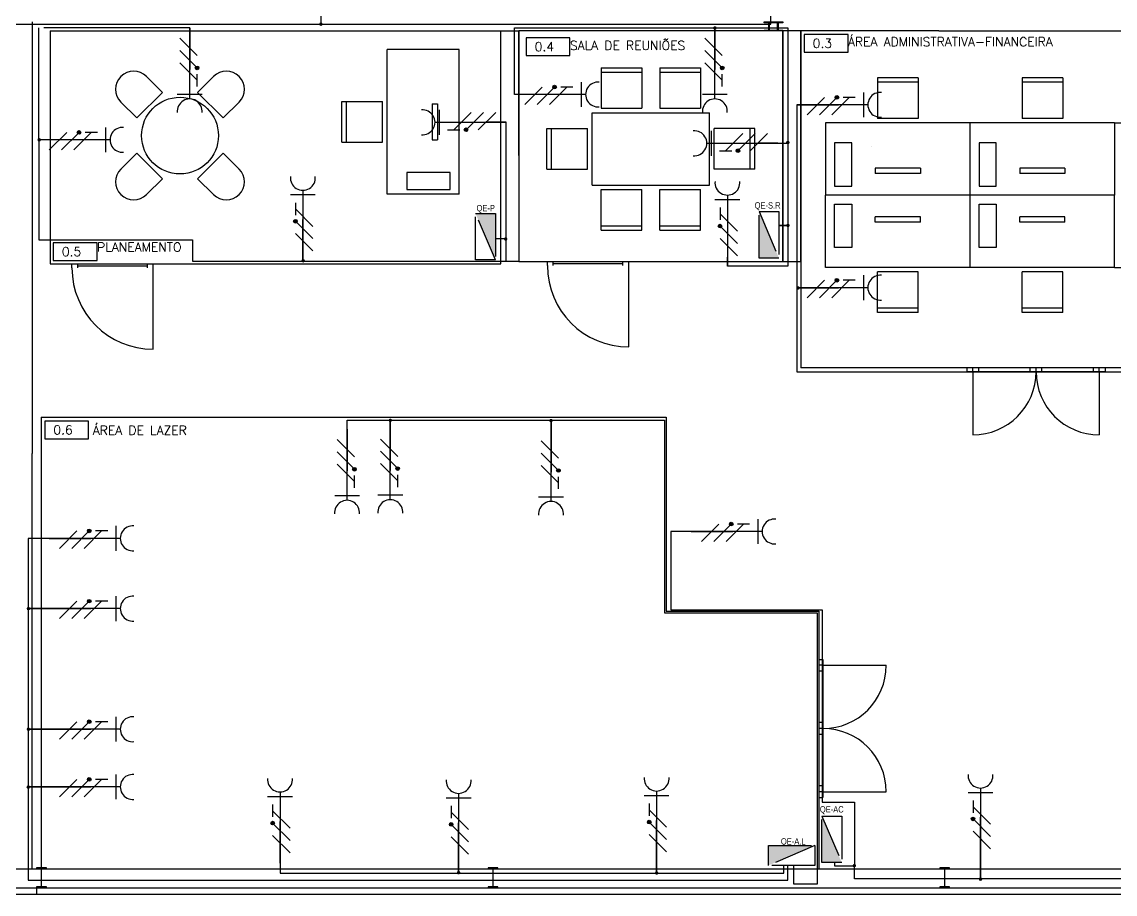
# Model space of a CAD drawing. Header units: millimetres. Extents: x -35961 to -35580, y 154458 to 154764.
# Drawn here: x -35739.61 to -35727.51, y 154629.04 to 154638.7 of the extents above; entities that cross this region are included whole.
import ezdxf

# ---------------------------------------------------------------- set-up
doc = ezdxf.new("R2010")
doc.units = ezdxf.units.MM
doc.header["$MEASUREMENT"] = 0
doc.linetypes.add('PHANTOM2', pattern=[31.75, 15.875, -3.175, 3.175, -3.175, 3.175, -3.175])
doc.layers.get('0').update_dxf_attribs({"color": 253})
for name, color, linetype in [('ELÉCTRICO', 255, 'Continuous'), ('NomesQuadros', 255, 'Continuous'), ('Projecto', 252, 'Continuous'), ('QuadrosEletricos', 80, 'Continuous'), ('Tomadas', 50, 'Continuous')]:
    doc.layers.add(name, color=color, linetype=linetype)
doc.styles.add('ROMANS', font='romans')
doc.styles.get("Standard").update_dxf_attribs({"font": 'ARIALN.TTF'})

msp = doc.modelspace()

# ---------------------------------------------------------------- hatches: boundary and pattern name
at = {"layer": 'QuadrosEletricos', "linetype": 'PHANTOM2', "ltscale": 0.03}
h = msp.add_hatch(color=256, dxfattribs=at)
h.dxf.hatch_style = 1
h.paths.add_polyline_path([(-35734.371, 154636.576), (-35734.591, 154636.576), (-35734.371, 154636.061)])
h = msp.add_hatch(color=256, dxfattribs=at)
h.dxf.hatch_style = 1
h.paths.add_polyline_path([(-35731.451, 154636.081), (-35731.231, 154636.081), (-35731.451, 154636.597)])
h = msp.add_hatch(color=256, dxfattribs=at)
h.dxf.hatch_style = 1
h.paths.add_polyline_path([(-35730.758, 154629.387), (-35730.537, 154629.387), (-35730.758, 154629.902)])
h = msp.add_hatch(color=256, dxfattribs=at)
h.dxf.hatch_style = 1
h.paths.add_polyline_path([(-35731.349, 154629.574), (-35731.349, 154629.354), (-35730.833, 154629.574)])
at = {"layer": 'Tomadas', "linetype": 'Continuous', "ltscale": 0.03, "transparency": 33554687}
h = msp.add_hatch(color=256, dxfattribs=at)
h.dxf.hatch_style = 1
h.paths.add_polyline_path([(-35736.282, 154638.671, 1), (-35736.322, 154638.671, 1)])
h = msp.add_hatch(color=256, dxfattribs=at)
h.dxf.hatch_style = 1
h.paths.add_polyline_path([(-35731.921, 154638.629, 1), (-35731.961, 154638.629, 1)])
h = msp.add_hatch(color=256, dxfattribs=at)
h.dxf.hatch_style = 1
h.paths.add_polyline_path([(-35737.653, 154638.187, 1), (-35737.693, 154638.187, 1)])
h = msp.add_hatch(color=256, dxfattribs=at)
h.dxf.hatch_style = 1
h.paths.add_polyline_path([(-35731.839, 154638.187, 1), (-35731.879, 154638.187, 1)])
h = msp.add_hatch(color=256, dxfattribs=at)
h.dxf.hatch_style = 1
h.paths.add_polyline_path([(-35733.736, 154637.974, 1), (-35733.696, 154637.974, 1)])
h = msp.add_hatch(color=256, dxfattribs=at)
h.dxf.hatch_style = 1
h.paths.add_polyline_path([(-35730.61, 154637.86, 1), (-35730.57, 154637.86, 1)])
h = msp.add_hatch(color=256, dxfattribs=at)
h.dxf.hatch_style = 1
h.paths.add_polyline_path([(-35739, 154637.472, 1), (-35738.96, 154637.472, 1)])
h = msp.add_hatch(color=256, dxfattribs=at)
h.dxf.hatch_style = 1
h.paths.add_polyline_path([(-35734.676, 154637.502, 1), (-35734.716, 154637.502, 1)])
h = msp.add_hatch(color=256, dxfattribs=at)
h.dxf.hatch_style = 1
h.paths.add_polyline_path([(-35739.401, 154637.39, 1), (-35739.441, 154637.39, 1)])
h = msp.add_hatch(color=256, dxfattribs=at)
h.dxf.hatch_style = 1
h.paths.add_polyline_path([(-35731.113, 154637.361, 1), (-35731.153, 154637.361, 1)])
h = msp.add_hatch(color=256, dxfattribs=at)
h.dxf.hatch_style = 1
h.paths.add_polyline_path([(-35731.666, 154637.27, 1), (-35731.706, 154637.27, 1)])
h = msp.add_hatch(color=256, dxfattribs=at)
h.dxf.hatch_style = 1
h.paths.add_polyline_path([(-35736.604, 154636.489, 1), (-35736.564, 154636.489, 1)])
h = msp.add_hatch(color=256, dxfattribs=at)
h.dxf.hatch_style = 1
h.paths.add_polyline_path([(-35731.904, 154636.435, 1), (-35731.864, 154636.435, 1)])
h = msp.add_hatch(color=256, dxfattribs=at)
h.dxf.hatch_style = 1
h.paths.add_polyline_path([(-35731.112, 154636.442, 1), (-35731.152, 154636.442, 1)])
h = msp.add_hatch(color=256, dxfattribs=at)
h.dxf.hatch_style = 1
h.paths.add_polyline_path([(-35734.237, 154636.292, 1), (-35734.277, 154636.292, 1)])
h = msp.add_hatch(color=256, dxfattribs=at)
h.dxf.hatch_style = 1
h.paths.add_polyline_path([(-35736.479, 154636.051, 1), (-35736.519, 154636.051, 1)])
h = msp.add_hatch(color=256, dxfattribs=at)
h.dxf.hatch_style = 1
h.paths.add_polyline_path([(-35730.61, 154635.835, 1), (-35730.57, 154635.835, 1)])
h = msp.add_hatch(color=256, dxfattribs=at)
h.dxf.hatch_style = 1
h.paths.add_polyline_path([(-35731.001, 154635.75, 1), (-35731.041, 154635.75, 1)])
h = msp.add_hatch(color=256, dxfattribs=at)
h.dxf.hatch_style = 1
h.paths.add_polyline_path([(-35735.514, 154634.284, 1), (-35735.554, 154634.284, 1)])
h = msp.add_hatch(color=256, dxfattribs=at)
h.dxf.hatch_style = 1
h.paths.add_polyline_path([(-35733.735, 154634.281, 1), (-35733.775, 154634.281, 1)])
h = msp.add_hatch(color=256, dxfattribs=at)
h.dxf.hatch_style = 1
h.paths.add_polyline_path([(-35735.911, 154633.742, 1), (-35735.951, 154633.742, 1)])
h = msp.add_hatch(color=256, dxfattribs=at)
h.dxf.hatch_style = 1
h.paths.add_polyline_path([(-35735.432, 154633.749, 1), (-35735.472, 154633.749, 1)])
h = msp.add_hatch(color=256, dxfattribs=at)
h.dxf.hatch_style = 1
h.paths.add_polyline_path([(-35733.653, 154633.728, 1), (-35733.693, 154633.728, 1)])
h = msp.add_hatch(color=256, dxfattribs=at)
h.dxf.hatch_style = 1
h.paths.add_polyline_path([(-35731.78, 154633.135, 1), (-35731.74, 154633.135, 1)])
h = msp.add_hatch(color=256, dxfattribs=at)
h.dxf.hatch_style = 1
h.paths.add_polyline_path([(-35738.887, 154633.059, 1), (-35738.847, 154633.059, 1)])
h = msp.add_hatch(color=256, dxfattribs=at)
h.dxf.hatch_style = 1
h.paths.add_polyline_path([(-35738.887, 154632.281, 1), (-35738.847, 154632.281, 1)])
h = msp.add_hatch(color=256, dxfattribs=at)
h.dxf.hatch_style = 1
h.paths.add_polyline_path([(-35739.52, 154632.199, 1), (-35739.56, 154632.199, 1)])
h = msp.add_hatch(color=256, dxfattribs=at)
h.dxf.hatch_style = 1
h.paths.add_polyline_path([(-35738.887, 154630.946, 1), (-35738.847, 154630.946, 1)])
h = msp.add_hatch(color=256, dxfattribs=at)
h.dxf.hatch_style = 1
h.paths.add_polyline_path([(-35739.52, 154630.863, 1), (-35739.56, 154630.863, 1)])
h = msp.add_hatch(color=256, dxfattribs=at)
h.dxf.hatch_style = 1
h.paths.add_polyline_path([(-35739.522, 154630.222, 1), (-35739.562, 154630.222, 1)])
h = msp.add_hatch(color=256, dxfattribs=at)
h.dxf.hatch_style = 1
h.paths.add_polyline_path([(-35738.887, 154630.307, 1), (-35738.847, 154630.307, 1)])
h = msp.add_hatch(color=256, dxfattribs=at)
h.dxf.hatch_style = 1
h.paths.add_polyline_path([(-35729.103, 154629.869, 1), (-35729.063, 154629.869, 1)])
h = msp.add_hatch(color=256, dxfattribs=at)
h.dxf.hatch_style = 1
h.paths.add_polyline_path([(-35736.857, 154629.824, 1), (-35736.817, 154629.824, 1)])
h = msp.add_hatch(color=256, dxfattribs=at)
h.dxf.hatch_style = 1
h.paths.add_polyline_path([(-35734.88, 154629.809, 1), (-35734.84, 154629.809, 1)])
h = msp.add_hatch(color=256, dxfattribs=at)
h.dxf.hatch_style = 1
h.paths.add_polyline_path([(-35732.688, 154629.835, 1), (-35732.648, 154629.835, 1)])
h = msp.add_hatch(color=256, dxfattribs=at)
h.dxf.hatch_style = 1
h.paths.add_polyline_path([(-35734.758, 154629.274, 1), (-35734.798, 154629.274, 1)])
h = msp.add_hatch(color=256, dxfattribs=at)
h.dxf.hatch_style = 1
h.paths.add_polyline_path([(-35732.565, 154629.271, 1), (-35732.605, 154629.271, 1)])
h = msp.add_hatch(color=256, dxfattribs=at)
h.dxf.hatch_style = 1
h.paths.add_polyline_path([(-35730.377, 154629.352, 1), (-35730.417, 154629.352, 1)])
h = msp.add_hatch(color=256, dxfattribs=at)
h.dxf.hatch_style = 1
h.paths.add_polyline_path([(-35728.98, 154629.203, 1), (-35729.02, 154629.203, 1)])

# ---------------------------------------------------------------- linework, layer by layer
at = {"layer": 'ELÉCTRICO', "color": 8, "linetype": 'Continuous', "ltscale": 0.03}
for p, q in [((-35739.4, 154634.319, 0), (-35732.479, 154634.319, 0)), ((-35732.479, 154634.319, 0), (-35732.479, 154632.169, 0)), ((-35732.479, 154632.169, 0), (-35730.789, 154632.169, 0)), ((-35730.789, 154632.169, 0), (-35730.789, 154629.318, 0))]:
    msp.add_line(p, q, dxfattribs=at)
at = {"layer": 'ELÉCTRICO', "color": 251, "linetype": 'Continuous', "ltscale": 0.03, "true_color": 0x636466}
msp.add_line((-35739.4, 154634.319, 0), (-35739.4, 154629.318, 0), dxfattribs=at)
at = {"layer": 'ELÉCTRICO', "color": 251, "linetype": 'Continuous', "ltscale": 0.03, "true_color": 0x636466, "elevation": 0}
for points in [[(-35734.11, 154636.042), (-35734.31, 154636.042), (-35734.31, 154638.597), (-35734.11, 154638.597)], [(-35731.19, 154636.042), (-35730.99, 154636.042), (-35730.99, 154638.597), (-35731.19, 154638.597)]]:
    msp.add_lwpolyline(points, close=True, dxfattribs=at)
at = {"layer": 'Projecto'}
for p, q in [((-35739.5, 154638.697, 0), (-35739.5, 154633.917, 0)), ((-35739.3, 154638.597, 0), (-35734.31, 154638.597, 0)), ((-35739.3, 154638.597, 0), (-35739.3, 154636.016, 0)), ((-35734.31, 154636.016, 0), (-35734.31, 154638.597, 0)), ((-35734.11, 154637.217, 0), (-35734.11, 154638.597, 0)), ((-35734.11, 154638.597, 0), (-35734.11, 154636.197, 0)), ((-35731.19, 154638.597, 0), (-35734.11, 154638.597, 0)), ((-35731.19, 154636.042, 0), (-35731.19, 154638.597, 0)), ((-35729.46, 154638.597, 0), (-35730.99, 154638.597, 0)), ((-35730.99, 154638.597, 0), (-35730.99, 154634.867, 0)), ((-35729.46, 154638.597, 0), (-35727.16, 154638.597, 0)), ((-35734.77, 154638.389), (-35735.57, 154638.389)), ((-35735.57, 154636.789), (-35735.57, 154638.389)), ((-35734.77, 154636.789), (-35734.77, 154638.389)), ((-35733.2, 154638.189, 0), (-35732.75, 154638.189, 0)), ((-35733.2, 154638.189, 0), (-35733.2, 154637.739, 0)), ((-35733.2, 154638.139, 0), (-35732.75, 154638.139, 0)), ((-35732.75, 154638.189, 0), (-35732.75, 154637.739, 0)), ((-35732.55, 154638.189, 0), (-35732.1, 154638.189, 0)), ((-35732.55, 154638.189, 0), (-35732.55, 154637.739, 0)), ((-35732.55, 154638.139, 0), (-35732.1, 154638.139, 0)), ((-35732.1, 154638.189, 0), (-35732.1, 154637.739, 0)), ((-35738.233, 154638.091, 0), (-35738.056, 154637.914, 0)), ((-35737.491, 154638.091, 0), (-35737.667, 154637.914, 0)), ((-35729.69, 154638.077, 0), (-35730.14, 154638.077, 0)), ((-35730.14, 154638.077, 0), (-35730.14, 154637.627, 0)), ((-35729.69, 154638.027, 0), (-35730.14, 154638.027, 0)), ((-35729.69, 154638.077, 0), (-35729.69, 154637.627, 0)), ((-35728.09, 154638.077, 0), (-35728.54, 154638.077, 0)), ((-35728.54, 154638.077, 0), (-35728.54, 154637.627, 0)), ((-35728.09, 154638.027, 0), (-35728.54, 154638.027, 0)), ((-35728.09, 154638.077, 0), (-35728.09, 154637.627, 0)), ((-35738.056, 154637.914, 0), (-35738.339, 154637.632, 0)), ((-35737.667, 154637.914, 0), (-35737.385, 154637.632, 0)), ((-35738.516, 154637.808, 0), (-35738.339, 154637.632, 0)), ((-35737.208, 154637.808, 0), (-35737.385, 154637.632, 0)), ((-35736.07, 154637.364), (-35736.07, 154637.814)), ((-35736.07, 154637.814), (-35735.62, 154637.814)), ((-35736.02, 154637.364), (-35736.02, 154637.814)), ((-35735.62, 154637.364), (-35735.62, 154637.814)), ((-35735.07, 154637.789), (-35735.07, 154637.389)), ((-35735.07, 154637.789), (-35735.01, 154637.789)), ((-35735.01, 154637.789), (-35735.01, 154637.389)), ((-35733.2, 154637.739, 0), (-35732.75, 154637.739, 0)), ((-35732.55, 154637.739, 0), (-35732.1, 154637.739, 0)), ((-35733.3, 154637.689, 0), (-35732, 154637.689, 0)), ((-35733.3, 154636.889, 0), (-35733.3, 154637.689, 0)), ((-35732, 154636.889, 0), (-35732, 154637.689, 0)), ((-35729.69, 154637.627, 0), (-35730.14, 154637.627, 0)), ((-35728.09, 154637.627, 0), (-35728.54, 154637.627, 0)), ((-35733.8, 154637.064, 0), (-35733.8, 154637.514, 0)), ((-35733.8, 154637.514, 0), (-35733.35, 154637.514, 0)), ((-35733.75, 154637.064, 0), (-35733.75, 154637.514, 0)), ((-35733.35, 154637.064, 0), (-35733.35, 154637.514, 0)), ((-35731.95, 154637.064, 0), (-35731.95, 154637.514, 0)), ((-35731.5, 154637.514, 0), (-35731.95, 154637.514, 0)), ((-35731.55, 154637.064, 0), (-35731.55, 154637.514, 0)), ((-35731.5, 154637.064, 0), (-35731.5, 154637.514, 0)), ((-35730.715, 154637.577, 0), (-35730.715, 154636.777, 0)), ((-35729.115, 154637.577, 0), (-35730.715, 154637.577, 0)), ((-35729.115, 154635.977, 0), (-35729.115, 154637.577, 0)), ((-35727.515, 154637.577, 0), (-35729.115, 154637.577, 0)), ((-35727.515, 154637.577, 0), (-35727.515, 154636.777, 0)), ((-35727.515, 154637.577, 0), (-35726.715, 154637.577, 0)), ((-35735.07, 154637.389), (-35735.01, 154637.389)), ((-35736.07, 154637.364), (-35735.62, 154637.364)), ((-35730.207, 154637.312, 0), (-35730.207, 154637.312, 0)), ((-35738.516, 154637.066, 0), (-35738.339, 154637.243, 0)), ((-35738.339, 154637.243, 0), (-35738.056, 154636.96, 0)), ((-35737.385, 154637.243, 0), (-35737.667, 154636.96, 0)), ((-35737.208, 154637.066, 0), (-35737.385, 154637.243, 0)), ((-35733.8, 154637.064, 0), (-35733.35, 154637.064, 0)), ((-35731.5, 154637.064, 0), (-35731.95, 154637.064, 0)), ((-35729.665, 154637.077, 0), (-35730.165, 154637.077, 0)), ((-35730.165, 154637.077, 0), (-35730.165, 154637.017, 0)), ((-35729.665, 154637.017, 0), (-35730.165, 154637.017, 0)), ((-35729.665, 154637.077, 0), (-35729.665, 154637.017, 0)), ((-35728.065, 154637.077, 0), (-35728.565, 154637.077, 0)), ((-35728.565, 154637.077, 0), (-35728.565, 154637.017, 0)), ((-35728.065, 154637.017, 0), (-35728.565, 154637.017, 0)), ((-35728.065, 154637.077, 0), (-35728.065, 154637.017, 0)), ((-35738.233, 154636.783, 0), (-35738.056, 154636.96, 0)), ((-35737.491, 154636.783, 0), (-35737.667, 154636.96, 0)), ((-35733.3, 154636.889, 0), (-35732, 154636.889, 0)), ((-35734.77, 154636.789), (-35735.57, 154636.789)), ((-35733.2, 154636.839, 0), (-35732.75, 154636.839, 0)), ((-35733.2, 154636.389, 0), (-35733.2, 154636.839, 0)), ((-35732.75, 154636.389, 0), (-35732.75, 154636.839, 0)), ((-35732.55, 154636.839, 0), (-35732.1, 154636.839, 0)), ((-35732.55, 154636.389, 0), (-35732.55, 154636.839, 0)), ((-35732.1, 154636.389, 0), (-35732.1, 154636.839, 0)), ((-35730.715, 154635.977, 0), (-35730.715, 154636.777, 0)), ((-35729.115, 154636.777, 0), (-35730.715, 154636.777, 0)), ((-35727.515, 154636.777, 0), (-35729.115, 154636.777, 0)), ((-35727.515, 154635.977, 0), (-35727.515, 154636.777, 0)), ((-35729.665, 154636.537, 0), (-35730.165, 154636.537, 0)), ((-35730.165, 154636.477, 0), (-35730.165, 154636.537, 0)), ((-35729.665, 154636.477, 0), (-35729.665, 154636.537, 0)), ((-35728.065, 154636.537, 0), (-35728.565, 154636.537, 0)), ((-35728.565, 154636.477, 0), (-35728.565, 154636.537, 0)), ((-35728.065, 154636.477, 0), (-35728.065, 154636.537, 0)), ((-35733.2, 154636.439, 0), (-35732.75, 154636.439, 0)), ((-35732.55, 154636.439, 0), (-35732.1, 154636.439, 0)), ((-35729.665, 154636.477, 0), (-35730.165, 154636.477, 0)), ((-35728.065, 154636.477, 0), (-35728.565, 154636.477, 0)), ((-35733.2, 154636.389, 0), (-35732.75, 154636.389, 0)), ((-35732.55, 154636.389, 0), (-35732.1, 154636.389, 0)), ((-35734.11, 154636.197, 0), (-35734.11, 154636.042, 0)), ((-35734.11, 154636.042, 0), (-35731.19, 154636.042, 0)), ((-35734.058, 154636.042, 0), (-35731.19, 154636.042, 0)), ((-35733.795, 154635.997, 0), (-35733.795, 154636.042, 0)), ((-35733.73, 154635.997, 0), (-35733.73, 154636.042, 0)), ((-35732.96, 154635.997, 0), (-35732.96, 154636.042, 0)), ((-35732.895, 154635.097, 0), (-35732.895, 154636.042, 0)), ((-35739.3, 154636.016, 0), (-35734.31, 154636.016, 0)), ((-35739.058, 154635.971, 0), (-35739.058, 154636.016, 0)), ((-35738.993, 154635.971, 0), (-35738.993, 154636.016, 0)), ((-35738.993, 154635.993, 0), (-35738.223, 154635.993, 0)), ((-35738.223, 154635.971, 0), (-35738.223, 154636.016, 0)), ((-35738.158, 154635.071, 0), (-35738.158, 154636.016, 0)), ((-35733.795, 154636.019, 0), (-35733.795, 154636.019, 0)), ((-35733.73, 154636.019, 0), (-35732.96, 154636.019, 0)), ((-35729.115, 154635.977, 0), (-35730.715, 154635.977, 0)), ((-35729.69, 154635.927, 0), (-35730.14, 154635.927, 0)), ((-35730.14, 154635.477, 0), (-35730.14, 154635.927, 0)), ((-35729.69, 154635.477, 0), (-35729.69, 154635.927, 0)), ((-35727.515, 154635.977, 0), (-35729.115, 154635.977, 0)), ((-35728.09, 154635.927, 0), (-35728.54, 154635.927, 0)), ((-35728.54, 154635.477, 0), (-35728.54, 154635.927, 0)), ((-35728.09, 154635.477, 0), (-35728.09, 154635.927, 0)), ((-35727.515, 154635.977, 0), (-35726.715, 154635.977, 0)), ((-35729.69, 154635.527, 0), (-35730.14, 154635.527, 0)), ((-35729.69, 154635.477, 0), (-35730.14, 154635.477, 0)), ((-35729.69, 154635.477, 0), (-35730.14, 154635.477, 0)), ((-35728.09, 154635.527, 0), (-35728.54, 154635.527, 0)), ((-35728.09, 154635.477, 0), (-35728.54, 154635.477, 0)), ((-35728.09, 154635.477, 0), (-35728.54, 154635.477, 0)), ((-35729.15, 154634.867, 0), (-35730.99, 154634.867, 0)), ((-35727.62, 154634.867, 0), (-35729.15, 154634.867, 0)), ((-35729.15, 154634.867, 0), (-35729.15, 154634.822, 0)), ((-35729.085, 154634.822, 0), (-35729.085, 154634.867, 0)), ((-35729.02, 154634.822, 0), (-35729.02, 154634.867, 0)), ((-35728.45, 154634.822, 0), (-35728.45, 154634.867, 0)), ((-35728.385, 154634.822, 0), (-35728.385, 154634.867, 0)), ((-35728.32, 154634.822, 0), (-35728.32, 154634.867, 0)), ((-35727.75, 154634.822, 0), (-35727.75, 154634.867, 0)), ((-35727.685, 154634.822, 0), (-35727.685, 154634.867, 0)), ((-35725.58, 154634.867, 0), (-35727.62, 154634.867, 0)), ((-35727.62, 154634.867, 0), (-35727.62, 154634.822, 0)), ((-35727.62, 154634.822, 0), (-35729.15, 154634.822, 0)), ((-35729.085, 154634.822, 0), (-35729.085, 154634.122, 0)), ((-35727.685, 154634.822, 0), (-35727.685, 154634.122, 0)), ((-35739.5, 154629.317, 0), (-35739.5, 154633.917, 0)), ((-35730.789, 154631.636, 0), (-35730.744, 154631.636, 0)), ((-35730.744, 154631.571, 0), (-35730.789, 154631.571, 0)), ((-35730.744, 154631.636, 0), (-35730.744, 154630.106, 0)), ((-35730.744, 154631.571, 0), (-35730.044, 154631.571, 0)), ((-35730.744, 154631.506, 0), (-35730.789, 154631.506, 0)), ((-35730.744, 154630.936, 0), (-35730.789, 154630.936, 0)), ((-35730.744, 154630.871, 0), (-35730.789, 154630.871, 0)), ((-35730.744, 154630.806, 0), (-35730.789, 154630.806, 0)), ((-35730.744, 154630.236, 0), (-35730.789, 154630.236, 0)), ((-35730.744, 154630.171, 0), (-35730.789, 154630.171, 0)), ((-35730.744, 154630.171, 0), (-35730.044, 154630.171, 0)), ((-35730.789, 154630.106, 0), (-35730.744, 154630.106, 0)), ((-35749.577, 154629.037, 0), (-35711.959, 154629.037, 0)), ((-35739.452, 154629.108, 0), (-35739.452, 154629.037, 0))]:
    msp.add_line(p, q, dxfattribs=at)
at = {"layer": 'Projecto', "elevation": 0}
for points in [[(-35743.887, 154629.108), (-35712.039, 154629.108), (-35712.039, 154666.297), (-35714.452, 154666.297)], [(-35742.567, 154629.317), (-35739.4, 154629.317)], [(-35739.394, 154629.317), (-35712.239, 154629.317), (-35712.239, 154629.317)]]:
    msp.add_lwpolyline(points, dxfattribs=at)
at = {"layer": 'Projecto'}
for points in [[(-35731.287, 154638.696), (-35731.287, 154638.687), (-35731.339, 154638.687), (-35731.339, 154638.604), (-35731.287, 154638.604), (-35731.287, 154638.597), (-35731.397, 154638.597), (-35731.397, 154638.604), (-35731.345, 154638.604), (-35731.345, 154638.687), (-35731.397, 154638.687), (-35731.397, 154638.696), (-35731.397, 154638.696)], [(-35733.546, 154638.518), (-35734.031, 154638.518), (-35734.031, 154638.324), (-35733.546, 154638.324)], [(-35734.87, 154637.029), (-35735.35, 154637.029), (-35735.35, 154636.839), (-35734.87, 154636.839)], [(-35738.78, 154636.249), (-35739.265, 154636.249), (-35739.265, 154636.055), (-35738.78, 154636.055)]]:
    msp.add_lwpolyline(points, close=True, dxfattribs=at)
at = {"layer": 'Projecto', "elevation": 0}
for points in [[(-35731.19, 154638.696), (-35731.19, 154638.687), (-35731.242, 154638.687), (-35731.242, 154638.604), (-35731.19, 154638.604), (-35731.19, 154638.597), (-35731.3, 154638.597), (-35731.3, 154638.604), (-35731.248, 154638.604), (-35731.248, 154638.687), (-35731.3, 154638.687), (-35731.3, 154638.696), (-35731.3, 154638.696)], [(-35730.467, 154638.555), (-35730.952, 154638.555), (-35730.952, 154638.361), (-35730.467, 154638.361)], [(-35730.425, 154636.877), (-35730.425, 154637.357), (-35730.615, 154637.357), (-35730.615, 154636.877)], [(-35728.825, 154636.877), (-35728.825, 154637.357), (-35729.015, 154637.357), (-35729.015, 154636.877)], [(-35730.425, 154636.677), (-35730.425, 154636.197), (-35730.615, 154636.197), (-35730.615, 154636.677)], [(-35728.825, 154636.677), (-35728.825, 154636.197), (-35729.015, 154636.197), (-35729.015, 154636.677)], [(-35738.875, 154634.274), (-35739.36, 154634.274), (-35739.36, 154634.08), (-35738.875, 154634.08)], [(-35739.342, 154629.108), (-35739.342, 154629.117), (-35739.394, 154629.117), (-35739.394, 154629.318), (-35739.342, 154629.318), (-35739.342, 154629.328), (-35739.452, 154629.328), (-35739.452, 154629.318), (-35739.4, 154629.318), (-35739.4, 154629.117), (-35739.452, 154629.117), (-35739.452, 154629.108), (-35739.452, 154629.108)], [(-35734.342, 154629.108), (-35734.342, 154629.117), (-35734.394, 154629.117), (-35734.394, 154629.318), (-35734.342, 154629.318), (-35734.342, 154629.328), (-35734.452, 154629.328), (-35734.452, 154629.318), (-35734.4, 154629.318), (-35734.4, 154629.117), (-35734.452, 154629.117), (-35734.452, 154629.108), (-35734.452, 154629.108)], [(-35729.342, 154629.108), (-35729.342, 154629.117), (-35729.394, 154629.117), (-35729.394, 154629.318), (-35729.342, 154629.318), (-35729.342, 154629.328), (-35729.452, 154629.328), (-35729.452, 154629.318), (-35729.4, 154629.318), (-35729.4, 154629.117), (-35729.452, 154629.117), (-35729.452, 154629.108), (-35729.452, 154629.108)]]:
    msp.add_lwpolyline(points, close=True, dxfattribs=at)
at = {"layer": 'Projecto'}
msp.add_circle((-35737.862, 154637.437, 0), 0.425, dxfattribs=at)
for centre, radius, start, end in [((-35738.375, 154637.95, 0), 0.2, 45, 225), ((-35737.349, 154637.95, 0), 0.2, 315, 135), ((-35738.375, 154636.925, 0), 0.2, 135, 315), ((-35737.349, 154636.925, 0), 0.2, 225, 45), ((-35738.158, 154635.971, 0), 0.9, 180, 270), ((-35732.895, 154635.997, 0), 0.9, 180, 270), ((-35729.085, 154634.822, 0), 0.7, 270, 0), ((-35727.685, 154634.822, 0), 0.7, 180, 270), ((-35730.744, 154631.571, 0), 0.7, 270, 0), ((-35730.744, 154630.171, 0), 0.7, 0, 90)]:
    msp.add_arc(centre, radius, start, end, dxfattribs=at)
at = {"layer": 'QuadrosEletricos', "linetype": 'PHANTOM2', "ltscale": 0.03}
for p, q in [((-35734.371, 154636.061), (-35734.591, 154636.576)), ((-35731.451, 154636.597), (-35731.231, 154636.081)), ((-35730.758, 154629.902, 0), (-35730.537, 154629.387, 0)), ((-35730.833, 154629.574), (-35731.349, 154629.354))]:
    msp.add_line(p, q, dxfattribs=at)
for points in [[(-35734.591, 154636.061), (-35734.591, 154636.576), (-35734.371, 154636.576), (-35734.371, 154636.061)], [(-35731.231, 154636.597), (-35731.231, 154636.081), (-35731.451, 154636.081), (-35731.451, 154636.597)], [(-35730.833, 154629.354), (-35731.349, 154629.354), (-35731.349, 154629.574), (-35730.833, 154629.574)]]:
    msp.add_lwpolyline(points, close=True, dxfattribs=at)
at = {"layer": 'QuadrosEletricos', "linetype": 'PHANTOM2', "ltscale": 0.03, "elevation": 0}
msp.add_lwpolyline([(-35730.537, 154629.902), (-35730.537, 154629.387), (-35730.758, 154629.387), (-35730.758, 154629.902)], close=True, dxfattribs=at)
at = {"layer": 'Tomadas', "linetype": 'Continuous', "ltscale": 0.03}
for p, q in [((-35731.322, 154638.67), (-35731.322, 154656.955)), ((-35736.302, 154639.097), (-35736.302, 154638.67)), ((-35749.345, 154638.67), (-35734.367, 154638.67)), ((-35739.424, 154637.39), (-35739.424, 154638.63)), ((-35737.755, 154638.63), (-35739.371, 154638.63)), ((-35737.755, 154638.537), (-35737.755, 154638.63)), ((-35737.755, 154638.63), (-35737.755, 154638.168)), ((-35737.755, 154638.093), (-35737.755, 154638.63)), ((-35734.367, 154638.67), (-35731.322, 154638.67)), ((-35734.16, 154637.892), (-35734.16, 154638.63)), ((-35734.16, 154638.63), (-35731.673, 154638.63)), ((-35731.941, 154638.502), (-35731.941, 154638.63)), ((-35731.941, 154638.63), (-35731.941, 154638.168)), ((-35731.941, 154638.093), (-35731.941, 154638.63)), ((-35731.673, 154638.63), (-35731.133, 154638.63)), ((-35731.133, 154638.63), (-35731.133, 154637.836)), ((-35733.983, 154637.892), (-35734.16, 154637.892)), ((-35733.622, 154637.892), (-35734.16, 154637.892)), ((-35731.133, 154637.836), (-35731.133, 154636.441)), ((-35731.034, 154637.778), (-35731.034, 154635.753)), ((-35731.034, 154637.778), (-35730.571, 154637.778)), ((-35730.496, 154637.778), (-35731.034, 154637.778)), ((-35734.79, 154637.584), (-35734.252, 154637.584)), ((-35734.252, 154637.584), (-35734.456, 154637.584)), ((-35734.456, 154637.584), (-35734.252, 154637.584)), ((-35734.252, 154636.294), (-35734.252, 154637.584)), ((-35739.143, 154637.39), (-35739.424, 154637.39)), ((-35739.424, 154637.39), (-35739.424, 154636.281)), ((-35738.886, 154637.39), (-35739.424, 154637.39)), ((-35731.78, 154637.352), (-35731.243, 154637.352)), ((-35731.243, 154637.352), (-35731.446, 154637.352)), ((-35731.446, 154637.352), (-35731.243, 154637.352)), ((-35731.243, 154637.352), (-35731.133, 154637.352)), ((-35736.502, 154636.583), (-35736.502, 154636.045)), ((-35731.802, 154636.529), (-35731.802, 154635.991)), ((-35736.502, 154636.045), (-35736.502, 154636.508)), ((-35731.133, 154636.441), (-35731.231, 154636.441)), ((-35731.231, 154636.441), (-35731.133, 154636.441)), ((-35731.133, 154636.441), (-35731.133, 154635.991)), ((-35739.424, 154636.281), (-35737.724, 154636.281)), ((-35737.724, 154636.281), (-35737.724, 154636.045)), ((-35734.252, 154636.294), (-35734.371, 154636.294)), ((-35734.252, 154636.045), (-35734.252, 154636.294)), ((-35737.724, 154636.045), (-35736.502, 154636.045)), ((-35736.502, 154636.045), (-35736.502, 154636.132)), ((-35736.502, 154636.132), (-35736.502, 154636.045)), ((-35736.502, 154636.045), (-35734.252, 154636.045)), ((-35731.802, 154635.991), (-35731.802, 154636.09)), ((-35731.133, 154635.991), (-35731.802, 154635.991)), ((-35731.034, 154635.753), (-35730.904, 154635.753)), ((-35730.904, 154635.753), (-35731.034, 154635.753)), ((-35731.034, 154635.753), (-35731.034, 154635.753)), ((-35731.034, 154635.753), (-35731.034, 154634.82)), ((-35731.034, 154635.753), (-35730.571, 154635.753)), ((-35730.496, 154635.753), (-35731.034, 154635.753)), ((-35731.034, 154634.82), (-35726.701, 154634.82)), ((-35736.013, 154634.185), (-35736.013, 154634.284)), ((-35736.013, 154634.284), (-35735.534, 154634.284)), ((-35735.534, 154634.284), (-35735.534, 154634.192)), ((-35735.534, 154634.192), (-35735.534, 154634.284)), ((-35735.534, 154634.284), (-35733.755, 154634.284)), ((-35733.755, 154634.284), (-35733.755, 154634.172)), ((-35733.755, 154634.172), (-35733.755, 154634.284)), ((-35733.755, 154634.284), (-35732.5, 154634.284)), ((-35732.5, 154634.284), (-35732.5, 154632.151)), ((-35736.013, 154634.185), (-35736.013, 154633.723)), ((-35736.013, 154633.648), (-35736.013, 154634.185)), ((-35735.534, 154634.192), (-35735.534, 154633.73)), ((-35735.534, 154633.655), (-35735.534, 154634.192)), ((-35733.755, 154634.172), (-35733.755, 154633.709)), ((-35733.755, 154633.634), (-35733.755, 154634.172)), ((-35732.204, 154633.053), (-35732.427, 154633.053)), ((-35732.427, 154633.053), (-35732.427, 154632.187)), ((-35732.204, 154633.053), (-35731.741, 154633.053)), ((-35731.666, 154633.053), (-35732.204, 154633.053)), ((-35739.311, 154632.977), (-35739.542, 154632.977)), ((-35739.542, 154632.977), (-35739.542, 154632.199)), ((-35739.311, 154632.977), (-35738.848, 154632.977)), ((-35738.773, 154632.977), (-35739.311, 154632.977)), ((-35739.542, 154632.199), (-35739.311, 154632.199)), ((-35739.311, 154632.199), (-35739.542, 154632.199)), ((-35739.542, 154632.199), (-35739.542, 154630.863)), ((-35739.311, 154632.199), (-35738.848, 154632.199)), ((-35738.773, 154632.199), (-35739.311, 154632.199)), ((-35732.427, 154632.187), (-35730.754, 154632.187)), ((-35730.754, 154632.187), (-35730.754, 154630.057)), ((-35732.5, 154632.151), (-35730.807, 154632.151)), ((-35730.807, 154632.151), (-35730.807, 154629.149)), ((-35739.542, 154630.863), (-35739.311, 154630.863)), ((-35739.311, 154630.863), (-35739.542, 154630.863)), ((-35739.542, 154630.863), (-35739.542, 154630.224)), ((-35739.311, 154630.863), (-35738.848, 154630.863)), ((-35738.773, 154630.863), (-35739.311, 154630.863)), ((-35739.542, 154630.224), (-35739.311, 154630.224)), ((-35739.311, 154630.224), (-35739.542, 154630.224)), ((-35739.542, 154630.224), (-35739.542, 154630.224)), ((-35739.542, 154630.224), (-35739.542, 154629.191)), ((-35739.311, 154630.224), (-35738.848, 154630.224)), ((-35738.773, 154630.224), (-35739.311, 154630.224)), ((-35730.754, 154630.057), (-35730.498, 154630.057)), ((-35730.498, 154630.057), (-35730.395, 154630.057)), ((-35730.395, 154630.057), (-35730.395, 154629.348)), ((-35736.755, 154629.918), (-35736.755, 154629.381)), ((-35734.778, 154629.903), (-35734.778, 154629.366)), ((-35732.586, 154629.929), (-35732.586, 154629.392)), ((-35729, 154629.963), (-35729, 154629.425)), ((-35729, 154629.425), (-35729, 154629.888)), ((-35736.755, 154629.381), (-35736.755, 154629.843)), ((-35734.778, 154629.366), (-35734.778, 154629.828)), ((-35732.586, 154629.392), (-35732.586, 154629.854)), ((-35732.586, 154629.269), (-35732.586, 154629.392)), ((-35732.586, 154629.392), (-35732.586, 154629.269)), ((-35730.612, 154629.348), (-35730.612, 154629.387)), ((-35729, 154629.207), (-35729, 154629.425)), ((-35729, 154629.425), (-35729, 154629.207)), ((-35736.755, 154629.381), (-35736.755, 154629.269)), ((-35736.755, 154629.269), (-35734.778, 154629.269)), ((-35734.778, 154629.269), (-35734.778, 154629.366)), ((-35734.778, 154629.366), (-35734.778, 154629.269)), ((-35734.778, 154629.269), (-35732.586, 154629.269)), ((-35732.586, 154629.269), (-35731.176, 154629.269)), ((-35731.176, 154629.269), (-35731.176, 154629.354)), ((-35731.132, 154629.191), (-35731.132, 154629.354)), ((-35731.065, 154629.149), (-35731.065, 154629.354)), ((-35730.395, 154629.348), (-35730.612, 154629.348)), ((-35730.395, 154629.207), (-35730.395, 154629.348)), ((-35739.542, 154629.191), (-35731.132, 154629.191)), ((-35730.807, 154629.149), (-35731.065, 154629.149)), ((-35729, 154629.207), (-35730.395, 154629.207)), ((-35722.42, 154629.207), (-35729, 154629.207))]:
    msp.add_line(p, q, dxfattribs=at)
at = {"layer": 'Tomadas'}
for p, q in [((-35737.673, 154638.323), (-35737.865, 154638.515)), ((-35731.859, 154638.323), (-35732.052, 154638.515)), ((-35737.673, 154638.187), (-35737.865, 154638.379)), ((-35731.859, 154638.187), (-35732.052, 154638.379)), ((-35737.673, 154638.05), (-35737.865, 154638.243)), ((-35731.859, 154638.05), (-35732.052, 154638.243)), ((-35737.673, 154637.982), (-35737.673, 154638.118)), ((-35731.859, 154637.982), (-35731.859, 154638.119)), ((-35733.852, 154637.974), (-35734.045, 154637.782)), ((-35733.716, 154637.974), (-35733.909, 154637.782)), ((-35733.58, 154637.974), (-35733.772, 154637.782)), ((-35733.512, 154637.974), (-35733.648, 154637.974)), ((-35730.726, 154637.86), (-35730.919, 154637.667)), ((-35730.59, 154637.86), (-35730.783, 154637.667)), ((-35730.454, 154637.86), (-35730.646, 154637.667)), ((-35730.386, 154637.86), (-35730.522, 154637.86)), ((-35734.832, 154637.502), (-35734.639, 154637.694)), ((-35734.696, 154637.502), (-35734.503, 154637.694)), ((-35734.56, 154637.502), (-35734.367, 154637.694)), ((-35734.9, 154637.502), (-35734.764, 154637.502)), ((-35739.116, 154637.472), (-35739.309, 154637.28)), ((-35738.98, 154637.472), (-35739.173, 154637.28)), ((-35738.844, 154637.472), (-35739.037, 154637.28)), ((-35738.776, 154637.472), (-35738.912, 154637.472)), ((-35731.822, 154637.27), (-35731.63, 154637.462)), ((-35731.686, 154637.27), (-35731.494, 154637.462)), ((-35731.55, 154637.27), (-35731.358, 154637.462)), ((-35731.89, 154637.27), (-35731.754, 154637.27)), ((-35736.584, 154636.693), (-35736.584, 154636.557)), ((-35736.584, 154636.625), (-35736.392, 154636.432)), ((-35731.884, 154636.639), (-35731.884, 154636.503)), ((-35731.884, 154636.571), (-35731.692, 154636.378)), ((-35736.584, 154636.489), (-35736.392, 154636.296)), ((-35731.884, 154636.435), (-35731.692, 154636.242)), ((-35736.584, 154636.353), (-35736.392, 154636.16)), ((-35731.884, 154636.299), (-35731.692, 154636.106)), ((-35730.726, 154635.835), (-35730.919, 154635.642)), ((-35730.59, 154635.835), (-35730.783, 154635.642)), ((-35730.454, 154635.835), (-35730.646, 154635.642)), ((-35730.386, 154635.835), (-35730.522, 154635.835)), ((-35735.931, 154633.878), (-35736.123, 154634.07)), ((-35735.452, 154633.885), (-35735.644, 154634.077)), ((-35733.673, 154633.865), (-35733.865, 154634.057)), ((-35735.931, 154633.742), (-35736.123, 154633.934)), ((-35735.452, 154633.749), (-35735.644, 154633.941)), ((-35733.673, 154633.728), (-35733.865, 154633.921)), ((-35735.931, 154633.605), (-35736.123, 154633.798)), ((-35735.452, 154633.613), (-35735.644, 154633.805)), ((-35733.673, 154633.592), (-35733.865, 154633.785)), ((-35735.931, 154633.537), (-35735.931, 154633.674)), ((-35735.452, 154633.544), (-35735.452, 154633.681)), ((-35733.673, 154633.524), (-35733.673, 154633.66)), ((-35731.897, 154633.135), (-35732.089, 154632.942)), ((-35731.76, 154633.135), (-35731.953, 154632.942)), ((-35731.624, 154633.135), (-35731.817, 154632.942)), ((-35731.556, 154633.135), (-35731.692, 154633.135)), ((-35739.003, 154633.059), (-35739.196, 154632.866)), ((-35738.867, 154633.059), (-35739.06, 154632.866)), ((-35738.731, 154633.059), (-35738.924, 154632.866)), ((-35738.663, 154633.059), (-35738.799, 154633.059)), ((-35739.003, 154632.281), (-35739.196, 154632.088)), ((-35738.867, 154632.281), (-35739.06, 154632.088)), ((-35738.731, 154632.281), (-35738.924, 154632.088)), ((-35738.663, 154632.281), (-35738.799, 154632.281)), ((-35739.003, 154630.946), (-35739.196, 154630.753)), ((-35738.867, 154630.946), (-35739.06, 154630.753)), ((-35738.731, 154630.946), (-35738.924, 154630.753)), ((-35738.663, 154630.946), (-35738.799, 154630.946)), ((-35739.003, 154630.307), (-35739.196, 154630.114)), ((-35738.867, 154630.307), (-35739.06, 154630.114)), ((-35738.731, 154630.307), (-35738.924, 154630.114)), ((-35738.663, 154630.307), (-35738.799, 154630.307)), ((-35736.837, 154630.029), (-35736.837, 154629.893)), ((-35734.86, 154630.014), (-35734.86, 154629.877)), ((-35732.668, 154630.04), (-35732.668, 154629.903)), ((-35729.083, 154630.073), (-35729.083, 154629.937)), ((-35729.083, 154630.005), (-35728.89, 154629.812)), ((-35736.837, 154629.961), (-35736.644, 154629.768)), ((-35734.86, 154629.945), (-35734.667, 154629.753)), ((-35732.668, 154629.971), (-35732.476, 154629.779)), ((-35729.083, 154629.869), (-35728.89, 154629.676)), ((-35736.837, 154629.824), (-35736.644, 154629.632)), ((-35734.86, 154629.809), (-35734.667, 154629.617)), ((-35732.668, 154629.835), (-35732.476, 154629.643)), ((-35736.837, 154629.688), (-35736.644, 154629.496)), ((-35734.86, 154629.673), (-35734.667, 154629.481)), ((-35732.668, 154629.699), (-35732.476, 154629.507)), ((-35729.083, 154629.733), (-35728.89, 154629.54))]:
    msp.add_line(p, q, dxfattribs=at)
at = {"layer": 'Tomadas', "color": 2, "true_color": 0xf1eb1f}
for p, q in [((-35737.755, 154637.843), (-35737.755, 154638.093)), ((-35733.422, 154638.03), (-35733.422, 154637.755)), ((-35731.941, 154637.843), (-35731.941, 154638.093)), ((-35737.617, 154637.893), (-35737.892, 154637.893)), ((-35733.733, 154637.892), (-35733.983, 154637.892)), ((-35733.372, 154637.892), (-35733.622, 154637.892)), ((-35731.804, 154637.893), (-35732.079, 154637.893)), ((-35730.296, 154637.915), (-35730.296, 154637.64)), ((-35730.246, 154637.778), (-35730.496, 154637.778)), ((-35734.99, 154637.446), (-35734.99, 154637.721)), ((-35738.686, 154637.528), (-35738.686, 154637.253)), ((-35735.04, 154637.584), (-35734.79, 154637.584)), ((-35738.636, 154637.39), (-35738.886, 154637.39)), ((-35731.98, 154637.214), (-35731.98, 154637.489)), ((-35732.03, 154637.352), (-35731.78, 154637.352)), ((-35736.64, 154636.783), (-35736.365, 154636.783)), ((-35736.502, 154636.833), (-35736.502, 154636.583)), ((-35731.802, 154636.779), (-35731.802, 154636.529)), ((-35731.94, 154636.729), (-35731.665, 154636.729)), ((-35731.802, 154636.34), (-35731.802, 154636.09)), ((-35730.296, 154635.89), (-35730.296, 154635.615)), ((-35730.246, 154635.753), (-35730.496, 154635.753)), ((-35736.013, 154633.398), (-35736.013, 154633.648)), ((-35735.534, 154633.405), (-35735.534, 154633.655)), ((-35733.755, 154633.384), (-35733.755, 154633.634)), ((-35735.875, 154633.448), (-35736.15, 154633.448)), ((-35735.396, 154633.455), (-35735.671, 154633.455)), ((-35733.617, 154633.434), (-35733.892, 154633.434)), ((-35731.466, 154633.19), (-35731.466, 154632.915)), ((-35738.573, 154633.114), (-35738.573, 154632.839)), ((-35731.416, 154633.053), (-35731.666, 154633.053)), ((-35738.523, 154632.977), (-35738.773, 154632.977)), ((-35738.573, 154632.336), (-35738.573, 154632.061)), ((-35738.523, 154632.199), (-35738.773, 154632.199)), ((-35738.573, 154631.001), (-35738.573, 154630.726)), ((-35738.523, 154630.863), (-35738.773, 154630.863)), ((-35738.573, 154630.362), (-35738.573, 154630.087)), ((-35738.523, 154630.224), (-35738.773, 154630.224)), ((-35736.892, 154630.118), (-35736.617, 154630.118)), ((-35736.755, 154630.168), (-35736.755, 154629.918)), ((-35734.778, 154630.153), (-35734.778, 154629.903)), ((-35732.724, 154630.129), (-35732.449, 154630.129)), ((-35732.586, 154630.179), (-35732.586, 154629.929)), ((-35729.138, 154630.163), (-35728.863, 154630.163)), ((-35729, 154630.213), (-35729, 154629.963)), ((-35734.915, 154630.103), (-35734.64, 154630.103))]:
    msp.add_line(p, q, dxfattribs=at)
at = {"layer": 'Tomadas', "linetype": 'Continuous', "ltscale": 0.03}
for centre in [(-35737.673, 154638.187), (-35731.859, 154638.187), (-35733.716, 154637.974), (-35730.59, 154637.86), (-35738.98, 154637.472), (-35734.696, 154637.502), (-35731.686, 154637.27), (-35736.584, 154636.489), (-35731.884, 154636.435), (-35730.59, 154635.835), (-35735.931, 154633.742), (-35735.452, 154633.749), (-35733.673, 154633.728), (-35731.76, 154633.135), (-35738.867, 154633.059), (-35738.867, 154632.281), (-35738.867, 154630.946), (-35738.867, 154630.307), (-35729.083, 154629.869), (-35736.837, 154629.824), (-35734.86, 154629.809), (-35732.668, 154629.835)]:
    msp.add_circle(centre, 0.02, dxfattribs=at)
at = {"layer": 'Tomadas', "color": 2, "true_color": 0xf1eb1f}
for centre, start, end in [((-35733.234, 154637.892), 84.7841, 275.2159), ((-35730.109, 154637.778), 84.7841, 275.2159), ((-35737.755, 154637.705), 354.7841, 185.2159), ((-35731.941, 154637.705), 354.7841, 185.2159), ((-35735.177, 154637.584), 264.7841, 95.2159), ((-35738.499, 154637.39), 84.7841, 275.2159), ((-35732.168, 154637.352), 264.7841, 95.2159), ((-35736.502, 154636.97), 174.7841, 5.2159), ((-35731.802, 154636.916), 174.7841, 5.2159), ((-35730.109, 154635.753), 84.7841, 275.2159), ((-35736.013, 154633.26), 354.7841, 185.2159), ((-35735.534, 154633.267), 354.7841, 185.2159), ((-35733.755, 154633.247), 354.7841, 185.2159), ((-35731.279, 154633.053), 84.7841, 275.2159), ((-35738.386, 154632.977), 84.7841, 275.2159), ((-35738.386, 154632.199), 84.7841, 275.2159), ((-35738.386, 154630.863), 84.7841, 275.2159), ((-35738.386, 154630.224), 84.7841, 275.2159), ((-35729, 154630.35), 174.7841, 5.2159), ((-35736.755, 154630.306), 174.7841, 5.2159), ((-35734.778, 154630.291), 174.7841, 5.2159), ((-35732.586, 154630.317), 174.7841, 5.2159)]:
    msp.add_arc(centre, 0.138, start, end, dxfattribs=at)

# ---------------------------------------------------------------- texts
at = {"color": 0, "style": 'ROMANS'}
for s, p in [('SALA DE REUNIÕES', (-35733.546, 154638.385)), ('ÁREA ADMINISTRATIVA-FINANCEIRA', (-35730.467, 154638.426, 0)), ('PLANEAMENTO', (-35738.78, 154636.152)), ('ÁREA DE LAZER', (-35738.828, 154634.124, 0))]:
    msp.add_text(s, height=0.1, dxfattribs=at).set_placement(p)
at = {"layer": 'NomesQuadros', "color": 3, "linetype": 'PHANTOM2', "ltscale": 0.03}
for s, p in [('QE-P', (-35734.58, 154636.599, 0)), ('QE-S.R', (-35731.501, 154636.629, 0)), ('QE-AC', (-35730.779, 154629.941, 0)), ('QE-A.L', (-35731.21, 154629.586, 0))]:
    msp.add_text(s, height=0.07, dxfattribs=at).set_placement(p)
at = {"layer": 'Projecto', "style": 'ROMANS'}
for s, p in [(' 0.4', (-35734.004, 154638.372)), (' 0.3', (-35730.926, 154638.409, 0)), (' 0.5', (-35739.239, 154636.102)), (' 0.6', (-35739.333, 154634.128, 0))]:
    msp.add_text(s, height=0.1, dxfattribs=at).set_placement(p)

doc.saveas('drawing.dxf')
